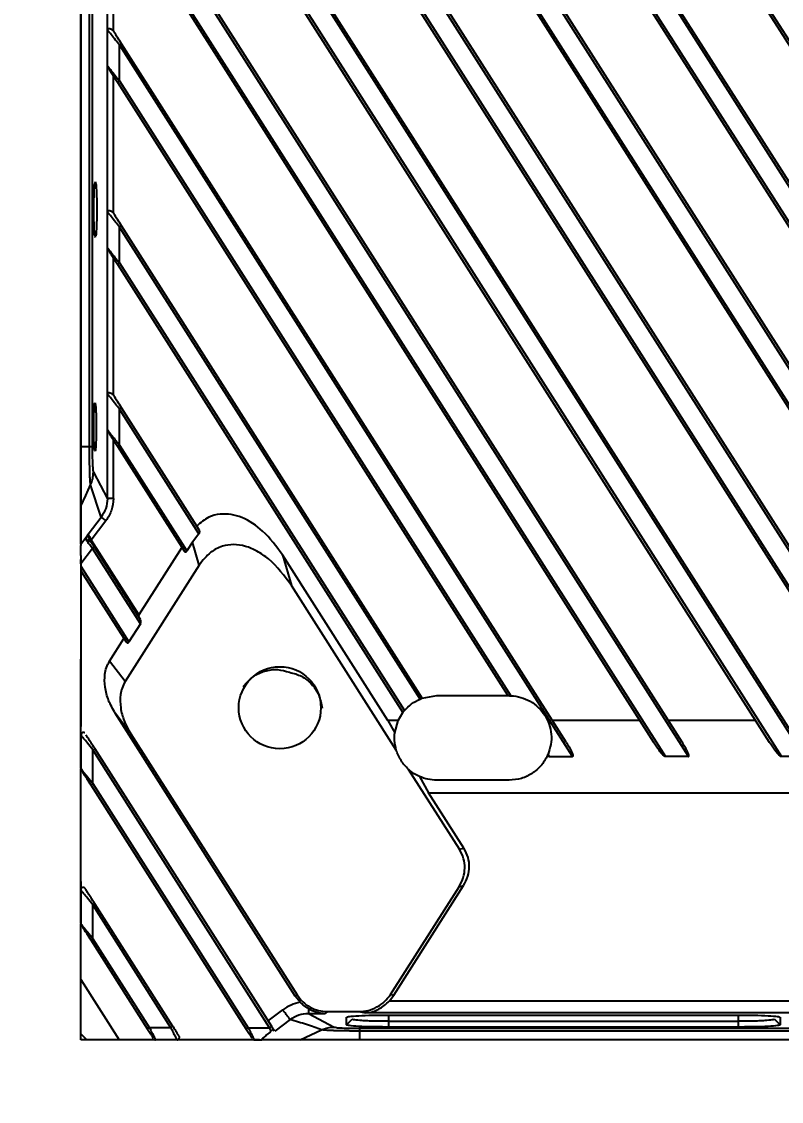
# Model space of a CAD drawing. Header units: millimetres. Extents: x 620 to 19791, y 2539 to 6969.
# Drawn here: x 8524.4 to 8587.4, y 3378.1 to 3467.5 of the extents above; entities that cross this region are included whole.
import ezdxf

# ---------------------------------------------------------------- set-up
doc = ezdxf.new("R2010")
doc.units = ezdxf.units.MM
doc.styles.get("Standard").update_dxf_attribs({"font": 'arial.ttf'})
doc.dimstyles.new('缩小5倍', dxfattribs={"dimtxt": 40, "dimasz": 20, "dimexe": 1, "dimexo": 0.2, "dimgap": 0, "dimtad": 1, "dimtoh": 1, "dimdec": 1, "dimzin": 9, "dimdsep": 46, "dimtxsty": 'Standard', "dimblk": '_FILLED', "dimcen": 0.2, "dimclrd": 256, "dimclre": 256, "dimclrt": 256, "dimadec": 1, "dimazin": 2, "dimtfac": 1, "dimtdec": 1, "dimtofl": 0, "dimtmove": 0, "dimatfit": 3, "dimldrblk": '_FILLED', "dimfxl": 1, "dimtolj": 1, "dimtzin": 0, "dimarcsym": 0})

# ---------------------------------------------------------------- blocks, each defined once
blk = doc.blocks.new('_FILLED')
at = {"color": 0, "linetype": 'ByBlock'}
blk.add_solid([(0, 0), (-1, 0.15), (-1, -0.15)], dxfattribs=at)
blk = doc.blocks.new('*D200')
at = {"lineweight": -2, "transparency": 16777216}
for p, q in [((8793.444, 3408.085), (8793.444, 3220.929)), ((8799.444, 3408.085), (8799.444, 3220.929)), ((8773.444, 3221.929), (8490.906, 3221.929)), ((8819.444, 3221.929), (8839.444, 3221.929))]:
    blk.add_line(p, q, dxfattribs=at)
at = {"layer": 'Defpoints', "color": 0, "transparency": 16777216}
for p in [(8793.444, 3408.285), (8799.444, 3408.285), (8799.444, 3221.929)]:
    blk.add_point(p, dxfattribs=at)
at = {"lineweight": -2, "transparency": 16777216, "xscale": 20, "yscale": 20, "zscale": 20}
blk.add_blockref('_FILLED', (8793.444, 3221.929), dxfattribs=at)
at = {"lineweight": -2, "transparency": 16777216, "xscale": 20, "yscale": 20, "zscale": 20, "rotation": 180}
blk.add_blockref('_FILLED', (8799.444, 3221.929), dxfattribs=at)
at = {"transparency": 16777216, "insert": (8622.175, 3247.822), "char_height": 40, "attachment_point": 5}
blk.add_mtext('\\A1;6mm [1/4"]', dxfattribs=at)
blk = doc.blocks.new('*D201')
at = {"lineweight": -2, "transparency": 16777216}
for p, q in [((8793.244, 3408.285), (8793.644, 3408.285)), ((8793.444, 3408.085), (8793.444, 3408.485)), ((8739.75, 3283.811), (8784.136, 3386.706)), ((8352.192, 3283.811), (8739.75, 3283.811))]:
    blk.add_line(p, q, dxfattribs=at)
at = {"layer": 'Defpoints', "color": 0, "transparency": 16777216}
for p in [(8793.444, 3408.285), (8792.057, 3405.071)]:
    blk.add_point(p, dxfattribs=at)
at = {"lineweight": -2, "transparency": 16777216, "xscale": 20, "yscale": 20, "zscale": 20, "rotation": 66.66636155327049}
blk.add_blockref('_FILLED', (8792.057, 3405.071), dxfattribs=at)
at = {"transparency": 16777216, "insert": (8545.971, 3309.705), "char_height": 40, "attachment_point": 5}
blk.add_mtext('\\A1;R3.5mm [R1/8"]', dxfattribs=at)
blk = doc.blocks.new('tgd')
at = {"color": 7, "linetype": 'Continuous', "lineweight": 25}
for p, q in [((18142.478, 4763.247), (18142.478, 5002.465)), ((18142.478, 5002.465), (18142.478, 4763.246)), ((18143.203, 4763.247), (18143.203, 5002.465)), ((18143.428, 5002.465), (18143.428, 4763.247)), ((18145.519, 4883.86), (18237.958, 4738.761)), ((18145.687, 4883.968), (18238.958, 4737.561)), ((18231.252, 4737.561), (18145.687, 4871.87)), ((18230.725, 4738.761), (18145.856, 4871.978)), ((18145.519, 4868.785), (18228.353, 4738.761)), ((18145.687, 4868.892), (18229.355, 4737.561)), ((18221.648, 4737.561), (18145.687, 4856.795)), ((18221.121, 4738.761), (18145.856, 4856.902)), ((18145.519, 4853.71), (18218.749, 4738.761)), ((18145.687, 4853.817), (18219.751, 4737.561)), ((18212.044, 4737.561), (18145.687, 4841.72)), ((18211.517, 4738.761), (18145.856, 4841.827)), ((18145.519, 4838.634), (18209.145, 4738.761)), ((18145.687, 4838.742), (18210.147, 4737.561)), ((18202.44, 4737.561), (18145.687, 4826.644)), ((18201.913, 4738.761), (18145.856, 4826.752)), ((18145.687, 4823.666), (18200.543, 4737.561)), ((18145.519, 4823.559), (18199.541, 4738.761)), ((18192.836, 4737.561), (18145.687, 4811.569)), ((18192.308, 4738.761), (18145.856, 4811.676)), ((18144.688, 4797.749), (18144.688, 4809.846)), ((18145.187, 4797.642), (18145.187, 4809.005)), ((18145.519, 4808.483), (18189.937, 4738.761)), ((18145.687, 4808.591), (18190.939, 4737.561)), ((18144.688, 4794.77), (18144.688, 4797.749)), ((18145.187, 4797.642), (18145.232, 4797.581)), ((18183.232, 4737.561), (18145.687, 4796.493)), ((18145.687, 4793.516), (18145.687, 4796.493)), ((18182.704, 4738.761), (18145.856, 4796.601)), ((18144.688, 4782.674), (18144.688, 4794.77)), ((18145.187, 4782.567), (18145.187, 4793.929)), ((18145.519, 4793.408), (18177.883, 4742.606)), ((18145.687, 4793.516), (18178.122, 4742.603)), ((18144.688, 4779.695), (18144.688, 4782.674)), ((18145.187, 4782.567), (18145.232, 4782.506)), ((18145.687, 4778.44), (18145.687, 4781.418)), ((18170.595, 4742.321), (18145.687, 4781.418)), ((18170.784, 4742.396), (18145.856, 4781.525)), ((18144.688, 4767.598), (18144.688, 4779.695)), ((18145.187, 4767.492), (18145.187, 4778.854)), ((18145.519, 4778.333), (18169.174, 4741.201)), ((18145.687, 4778.44), (18169.306, 4741.366)), ((18144.688, 4764.619), (18144.688, 4767.598)), ((18145.187, 4767.492), (18145.232, 4767.43)), ((18152.29, 4756.351), (18145.856, 4766.45)), ((18145.687, 4763.365), (18145.687, 4766.343)), ((18152.273, 4756.005), (18145.687, 4766.343)), ((18144.687, 4758.92), (18144.688, 4764.619)), ((18145.187, 4758.921), (18145.187, 4763.778)), ((18142.478, 4763.247), (18143.203, 4763.247)), ((18143.203, 4763.247), (18143.428, 4763.247)), ((18145.519, 4763.257), (18151.039, 4754.593)), ((18145.687, 4763.365), (18151.276, 4754.593)), ((18143.533, 4761.105), (18144.687, 4758.92)), ((18144.178, 4757.398), (18143.301, 4760.065)), ((18143.089, 4755.968), (18144.178, 4757.398)), ((18144.574, 4757.097), (18143.351, 4755.492)), ((18142.478, 4755.164), (18143.06, 4755.924)), ((18143.06, 4755.924), (18143.089, 4755.968)), ((18143.06, 4755.924), (18143.089, 4755.948)), ((18143.089, 4755.968), (18143.092, 4755.945)), ((18152.273, 4756.005), (18151.742, 4755.325)), ((18143.445, 4754.788), (18142.478, 4753.526)), ((18143.037, 4755.343), (18142.986, 4755.427)), ((18143.311, 4755.37), (18143.27, 4755.44)), ((18143.351, 4755.492), (18147.304, 4749.288)), ((18143.445, 4754.788), (18143.613, 4754.895)), ((18147.422, 4748.544), (18143.445, 4754.788)), ((18147.422, 4748.916), (18143.613, 4754.895)), ((18150.861, 4754.872), (18147.304, 4749.288)), ((18151.742, 4755.325), (18151.276, 4754.593)), ((18152.308, 4753.421), (18151.742, 4755.325)), ((18142.478, 4754.227), (18142.478, 4745.802)), ((18142.478, 4753.526), (18142.478, 4753.877)), ((18167.919, 4740.561), (18159.187, 4754.267)), ((18159.187, 4754.267), (18159.941, 4751.729)), ((18142.478, 4753.526), (18142.478, 4753.327)), ((18142.478, 4753.327), (18146.474, 4747.055)), ((18142.478, 4752.955), (18146.237, 4747.055)), ((18152.308, 4753.421), (18146.162, 4743.773)), ((18168.628, 4738.093), (18159.941, 4751.729)), ((18147.422, 4748.544), (18146.474, 4747.055)), ((18147.439, 4748.885), (18147.422, 4748.916)), ((18144.872, 4745.471), (18146.059, 4747.334)), ((18142.478, 4745.802), (18142.478, 4745.639)), ((18142.478, 4745.639), (18142.478, 4740.055)), ((18142.478, 4739.369), (18142.478, 4745.627)), ((18146.162, 4743.773), (18144.872, 4745.471)), ((18170.784, 4742.396), (18171.978, 4742.606)), ((18171.978, 4742.606), (18177.883, 4742.606)), ((18146.629, 4739.448), (18145.34, 4741.147)), ((18160.261, 4717.725), (18145.34, 4741.147)), ((18168.795, 4740.561), (18167.919, 4740.561)), ((18167.919, 4740.561), (18168.503, 4739.526)), ((18168.503, 4739.526), (18168.795, 4740.561)), ((18168.795, 4740.561), (18169.174, 4741.201)), ((18188.79, 4740.561), (18181.558, 4740.561)), ((18198.394, 4740.561), (18191.162, 4740.561)), ((18142.478, 4736.577), (18142.478, 4739.369)), ((18142.478, 4739.369), (18142.478, 4736.519)), ((18146.629, 4739.448), (18160.402, 4717.829)), ((18143.478, 4735.322), (18143.478, 4738.113)), ((18158.135, 4715.106), (18143.478, 4738.113)), ((18158.304, 4715.213), (18143.647, 4738.221)), ((18181.208, 4737.759), (18181.169, 4737.667)), ((18181.335, 4737.561), (18181.208, 4737.759)), ((18181.335, 4737.561), (18183.232, 4737.561)), ((18192.836, 4737.561), (18190.939, 4737.561)), ((18202.44, 4737.561), (18200.543, 4737.561)), ((18142.478, 4736.577), (18142.478, 4736.482)), ((18142.478, 4727.213), (18142.478, 4736.519)), ((18142.478, 4726.527), (18142.478, 4736.482)), ((18173.859, 4729.881), (18169.644, 4736.498)), ((18143.309, 4735.214), (18156.188, 4714.998)), ((18143.478, 4735.322), (18156.357, 4715.106)), ((18170.546, 4735.912), (18171.31, 4734.561)), ((18177.978, 4735.606), (18171.978, 4735.606)), ((18174.234, 4729.97), (18171.31, 4734.561)), ((18171.31, 4734.561), (18245.241, 4734.561)), ((18173.859, 4729.881), (18174.234, 4729.97)), ((18142.478, 4727.213), (18142.478, 4723.677)), ((18142.478, 4723.735), (18142.478, 4726.527)), ((18168.14, 4717.851), (18173.832, 4726.787)), ((18168.424, 4717.799), (18174.207, 4726.876)), ((18173.832, 4726.787), (18174.207, 4726.876)), ((18143.478, 4722.48), (18143.478, 4725.271)), ((18149.954, 4715.106), (18143.478, 4725.271)), ((18150.123, 4715.213), (18143.647, 4725.379)), ((18142.478, 4723.735), (18142.478, 4723.642)), ((18142.478, 4719.106), (18142.478, 4723.677)), ((18142.478, 4719.106), (18142.478, 4723.642)), ((18143.309, 4722.372), (18148.007, 4714.998)), ((18143.478, 4722.48), (18148.176, 4715.106)), ((18142.478, 4719.106), (18145.678, 4714.106)), ((18142.478, 4714.606), (18142.478, 4719.106)), ((18160.402, 4717.829), (18160.261, 4717.725)), ((18160.663, 4717.222), (18160.261, 4717.725)), ((18168.065, 4717.341), (18168.424, 4717.799)), ((18168.065, 4717.341), (18266.891, 4717.341)), ((18168.14, 4717.851), (18168.424, 4717.799)), ((18158.016, 4715.666), (18159.23, 4716.583)), ((18161.347, 4716.691), (18161.347, 4716.29)), ((18161.347, 4716.29), (18163.477, 4715.161)), ((18161.347, 4716.29), (18162.723, 4716.29)), ((18162.93, 4716.445), (18162.723, 4716.29)), ((18162.93, 4716.445), (18165.52, 4716.445)), ((18165.52, 4716.445), (18166.074, 4716.343)), ((18268.882, 4716.343), (18166.074, 4716.343)), ((18159.83, 4715.791), (18158.552, 4714.824)), ((18164.504, 4715.346), (18164.504, 4715.974)), ((18164.504, 4715.346), (18164.978, 4715.819)), ((18167.978, 4716.157), (18196.978, 4716.157)), ((18167.978, 4715.637), (18167.978, 4715.163)), ((18167.978, 4715.637), (18196.978, 4715.637)), ((18196.978, 4715.163), (18196.978, 4715.637)), ((18199.978, 4715.819), (18200.452, 4715.346)), ((18200.452, 4715.974), (18200.452, 4715.346)), ((18142.478, 4714.106), (18142.478, 4714.606)), ((18142.478, 4714.606), (18142.978, 4714.106)), ((18149.954, 4715.106), (18148.176, 4715.106)), ((18156.357, 4715.106), (18158.135, 4715.106)), ((18158.273, 4714.836), (18158.135, 4715.106)), ((18158.465, 4714.96), (18158.304, 4715.213)), ((18158.551, 4714.826), (18158.465, 4714.961)), ((18160.668, 4714.105), (18162.44, 4714.93)), ((18165.619, 4715.056), (18209.185, 4715.056)), ((18165.619, 4714.831), (18165.619, 4715.056)), ((18165.619, 4714.106), (18165.619, 4714.831)), ((18209.185, 4714.831), (18165.619, 4714.831)), ((18196.978, 4715.163), (18167.978, 4715.163)), ((18142.978, 4714.106), (18142.478, 4714.106)), ((18145.678, 4714.106), (18142.978, 4714.106)), ((18148.685, 4714.106), (18145.678, 4714.106)), ((18150.464, 4714.106), (18148.685, 4714.106)), ((18156.867, 4714.106), (18150.464, 4714.106)), ((18157.303, 4714.106), (18156.867, 4714.106)), ((18156.867, 4714.106), (18157.478, 4714.106)), ((18209.185, 4714.106), (18165.619, 4714.106))]:
    blk.add_line(p, q, dxfattribs=at)
at = {"color": 8, "linetype": 'Continuous', "lineweight": 25}
for p, q in [((18167.978, 4716.157), (18167.978, 4715.637)), ((18196.978, 4715.637), (18196.978, 4716.157))]:
    blk.add_line(p, q, dxfattribs=at)
at = {"color": 7, "linetype": 'Continuous', "lineweight": 25, "flags": 128}
for points in [[(18145.856, 4781.525), (18145.853, 4781.523), (18145.843, 4781.517), (18145.828, 4781.507), (18145.807, 4781.494), (18145.781, 4781.478), (18145.752, 4781.459), (18145.72, 4781.439), (18145.687, 4781.418)], [(18145.856, 4766.45), (18145.853, 4766.448), (18145.843, 4766.442), (18145.828, 4766.432), (18145.807, 4766.419), (18145.781, 4766.402), (18145.752, 4766.384), (18145.72, 4766.364), (18145.687, 4766.343)], [(18145.519, 4763.257), (18145.522, 4763.259), (18145.532, 4763.265), (18145.547, 4763.275), (18145.568, 4763.289), (18145.594, 4763.305), (18145.623, 4763.324), (18145.654, 4763.344), (18145.687, 4763.365)], [(18142.478, 4758.295), (18142.89, 4759.18), (18143.301, 4760.065)], [(18156.188, 4714.998), (18156.192, 4715), (18156.201, 4715.006), (18156.217, 4715.016), (18156.238, 4715.03), (18156.263, 4715.046), (18156.292, 4715.065), (18156.324, 4715.085), (18156.357, 4715.106)]]:
    blk.add_lwpolyline(points, dxfattribs=at)
at = {"color": 7, "linetype": 'Continuous', "lineweight": 25}
blk.add_circle((18158.978, 4741.606), 3.4, dxfattribs=at)
for points, knots in [([(18145.187, 4797.642), (18145.162, 4797.669), (18145.113, 4797.721), (18145.023, 4797.776), (18144.931, 4797.811), (18144.848, 4797.83), (18144.782, 4797.834), (18144.715, 4797.815), (18144.699, 4797.776), (18144.688, 4797.749)], [0, 0, 0, 0, 0.134133, 0.262204, 0.388534, 0.527306, 0.642566, 0.751832, 1, 1, 1, 1]), ([(18145.687, 4796.493), (18145.579, 4796.63), (18145.339, 4796.931), (18145.059, 4797.266), (18144.891, 4797.509), (18144.793, 4797.619), (18144.713, 4797.698), (18144.697, 4797.732), (18144.688, 4797.749)], [0, 0, 0, 0, 0.257383, 0.568189, 0.677429, 0.771192, 0.881044, 1, 1, 1, 1]), ([(18145.856, 4796.601), (18145.746, 4796.774), (18145.526, 4797.119), (18145.329, 4797.428), (18145.232, 4797.581)], [0, 0, 0, 0, 0.502857, 1, 1, 1, 1]), ([(18145.687, 4796.493), (18145.71, 4796.507), (18145.754, 4796.536), (18145.809, 4796.571), (18145.848, 4796.596), (18145.854, 4796.599), (18145.856, 4796.601)], [0, 0, 0, 0, 0.249966, 0.49999, 0.750001, 1, 1, 1, 1]), ([(18144.688, 4794.77), (18144.694, 4794.763), (18144.707, 4794.748), (18144.774, 4794.662), (18144.878, 4794.532), (18145.056, 4794.307), (18145.332, 4793.964), (18145.563, 4793.672), (18145.687, 4793.516)], [0, 0, 0, 0, 0.093369, 0.196879, 0.314763, 0.449932, 0.705777, 1, 1, 1, 1]), ([(18144.765, 4794.591), (18144.743, 4794.626), (18144.704, 4794.687), (18144.693, 4794.746), (18144.688, 4794.77)], [0, 0, 0, 0, 0.585177, 1, 1, 1, 1]), ([(18144.765, 4794.591), (18144.785, 4794.559), (18144.828, 4794.493), (18144.941, 4794.314), (18145.168, 4793.959), (18145.378, 4793.629), (18145.519, 4793.408)], [0, 0, 0, 0, 0.115366, 0.245983, 0.496103, 1, 1, 1, 1]), ([(18145.519, 4793.408), (18145.521, 4793.41), (18145.526, 4793.413), (18145.565, 4793.438), (18145.621, 4793.473), (18145.665, 4793.501), (18145.687, 4793.516)], [0, 0, 0, 0, 0.249988, 0.49998, 0.749994, 1, 1, 1, 1]), ([(18143.691, 4780.556), (18143.675, 4780.591), (18143.644, 4780.66), (18143.604, 4781.189), (18143.577, 4781.946), (18143.567, 4782.846), (18143.577, 4783.749), (18143.603, 4784.514), (18143.643, 4785.05), (18143.675, 4785.12), (18143.691, 4785.155)], [0, 0, 0, 0, 0.125437, 0.250107, 0.373815, 0.498729, 0.623565, 0.747927, 0.873908, 1, 1, 1, 1]), ([(18143.691, 4785.155), (18143.707, 4785.12), (18143.738, 4785.051), (18143.778, 4784.522), (18143.805, 4783.765), (18143.815, 4782.866), (18143.806, 4781.961), (18143.779, 4781.205), (18143.746, 4780.734), (18143.723, 4780.67), (18143.715, 4780.649)], [0, 0, 0, 0, 0.134323, 0.267823, 0.400296, 0.534057, 0.667736, 0.800908, 0.935813, 1, 1, 1, 1]), ([(18145.187, 4782.567), (18145.162, 4782.594), (18145.113, 4782.646), (18145.023, 4782.701), (18144.931, 4782.736), (18144.848, 4782.754), (18144.782, 4782.759), (18144.715, 4782.74), (18144.699, 4782.701), (18144.688, 4782.674)], [0, 0, 0, 0, 0.134133, 0.262204, 0.388534, 0.527306, 0.642566, 0.751832, 1, 1, 1, 1]), ([(18145.687, 4781.418), (18145.579, 4781.554), (18145.339, 4781.856), (18145.059, 4782.19), (18144.891, 4782.433), (18144.793, 4782.544), (18144.713, 4782.622), (18144.697, 4782.656), (18144.688, 4782.674)], [0, 0, 0, 0, 0.257385, 0.568191, 0.677431, 0.771192, 0.881045, 1, 1, 1, 1]), ([(18145.856, 4781.525), (18145.746, 4781.699), (18145.526, 4782.043), (18145.329, 4782.352), (18145.232, 4782.506)], [0, 0, 0, 0, 0.502859, 1, 1, 1, 1]), ([(18144.688, 4779.695), (18144.694, 4779.688), (18144.707, 4779.673), (18144.774, 4779.587), (18144.878, 4779.457), (18145.056, 4779.231), (18145.332, 4778.889), (18145.563, 4778.597), (18145.687, 4778.44)], [0, 0, 0, 0, 0.093369, 0.196879, 0.314765, 0.449931, 0.705776, 1, 1, 1, 1]), ([(18144.765, 4779.515), (18144.743, 4779.551), (18144.704, 4779.612), (18144.693, 4779.671), (18144.688, 4779.695)], [0, 0, 0, 0, 0.585177, 1, 1, 1, 1]), ([(18144.765, 4779.515), (18144.785, 4779.484), (18144.828, 4779.417), (18144.941, 4779.239), (18145.168, 4778.884), (18145.378, 4778.554), (18145.519, 4778.333)], [0, 0, 0, 0, 0.1153656, 0.2459866, 0.4961024, 1, 1, 1, 1]), ([(18145.519, 4778.333), (18145.521, 4778.334), (18145.526, 4778.338), (18145.565, 4778.362), (18145.621, 4778.398), (18145.665, 4778.426), (18145.687, 4778.44)], [0, 0, 0, 0, 0.249984, 0.499982, 0.749995, 1, 1, 1, 1]), ([(18145.187, 4767.492), (18145.162, 4767.518), (18145.113, 4767.57), (18145.023, 4767.625), (18144.931, 4767.66), (18144.848, 4767.679), (18144.782, 4767.683), (18144.715, 4767.664), (18144.699, 4767.625), (18144.688, 4767.598)], [0, 0, 0, 0, 0.134127, 0.262205, 0.388535, 0.527307, 0.642568, 0.751834, 1, 1, 1, 1]), ([(18145.687, 4766.343), (18145.579, 4766.479), (18145.339, 4766.78), (18145.059, 4767.115), (18144.891, 4767.358), (18144.793, 4767.469), (18144.713, 4767.547), (18144.697, 4767.581), (18144.688, 4767.598)], [0, 0, 0, 0, 0.257386, 0.568192, 0.67743, 0.771193, 0.881045, 1, 1, 1, 1]), ([(18145.856, 4766.45), (18145.746, 4766.623), (18145.526, 4766.968), (18145.329, 4767.277), (18145.232, 4767.43)], [0, 0, 0, 0, 0.502859, 1, 1, 1, 1]), ([(18143.664, 4762.856), (18143.65, 4762.886), (18143.623, 4762.946), (18143.588, 4763.407), (18143.565, 4764.064), (18143.557, 4764.848), (18143.565, 4765.632), (18143.588, 4766.301), (18143.617, 4766.672), (18143.643, 4766.834), (18143.657, 4766.848), (18143.664, 4766.856)], [0, 0, 0, 0, 0.125441, 0.24983, 0.373603, 0.498412, 0.623139, 0.74756, 0.873244, 0.936089, 1, 1, 1, 1]), ([(18143.664, 4766.856), (18143.678, 4766.825), (18143.705, 4766.766), (18143.74, 4766.304), (18143.763, 4765.647), (18143.772, 4764.864), (18143.764, 4764.08), (18143.741, 4763.41), (18143.711, 4763.039), (18143.685, 4762.877), (18143.671, 4762.863), (18143.664, 4762.856)], [0, 0, 0, 0, 0.125441, 0.24983, 0.373603, 0.498413, 0.623139, 0.747559, 0.873244, 0.936089, 1, 1, 1, 1]), ([(18144.688, 4764.619), (18144.695, 4764.612), (18144.71, 4764.595), (18144.812, 4764.462), (18145.016, 4764.206), (18145.332, 4763.813), (18145.563, 4763.521), (18145.687, 4763.365)], [0, 0, 0, 0, 0.101637, 0.214875, 0.449381, 0.705453, 1, 1, 1, 1]), ([(18144.765, 4764.44), (18144.744, 4764.473), (18144.704, 4764.533), (18144.693, 4764.593), (18144.688, 4764.619)], [0, 0, 0, 0, 0.551205, 1, 1, 1, 1]), ([(18144.765, 4764.44), (18144.785, 4764.409), (18144.828, 4764.342), (18144.941, 4764.164), (18145.168, 4763.809), (18145.378, 4763.478), (18145.519, 4763.257)], [0, 0, 0, 0, 0.115365, 0.245986, 0.496104, 1, 1, 1, 1]), ([(18142.478, 4758.295), (18142.478, 4758.433), (18142.478, 4758.718), (18142.478, 4759.898), (18142.478, 4761.476), (18142.478, 4762.67), (18142.478, 4763.247)], [0, 0, 0, 0, 0.241823, 0.5, 0.758177, 1, 1, 1, 1]), ([(18142.478, 4763.246), (18142.478, 4762.669), (18142.478, 4761.476), (18142.478, 4759.898), (18142.478, 4758.719), (18142.478, 4758.433), (18142.478, 4758.295)], [0, 0, 0, 0, 0.2418251, 0.5000001, 0.7581754, 1, 1, 1, 1]), ([(18143.301, 4760.065), (18143.295, 4760.098), (18143.286, 4760.142), (18143.273, 4760.271), (18143.26, 4760.424), (18143.247, 4760.672), (18143.239, 4760.922), (18143.234, 4761.064), (18143.234, 4761.101), (18143.233, 4761.11), (18143.233, 4761.113), (18143.233, 4761.114), (18143.235, 4761.39), (18143.2, 4762.06), (18143.202, 4762.841), (18143.203, 4763.247)], [0, 0, 0, 0, 0.127925, 0.172745, 0.252082, 0.373981, 0.468633, 0.492649, 0.498849, 0.500499, 0.50096, 0.501101, 0.501181, 0.740676, 1, 1, 1, 1]), ([(18143.428, 4763.247), (18143.429, 4762.976), (18143.433, 4762.434), (18143.457, 4761.745), (18143.491, 4761.247), (18143.519, 4761.152), (18143.533, 4761.105)], [0, 0, 0, 0, 0.251351, 0.502158, 0.751874, 1, 1, 1, 1]), ([(18143.301, 4760.065), (18143.368, 4760.232), (18143.501, 4760.567), (18143.522, 4760.925), (18143.533, 4761.105)], [0, 0, 0, 0, 0.500005, 1, 1, 1, 1]), ([(18144.687, 4758.92), (18144.665, 4758.646), (18144.62, 4758.096), (18144.326, 4757.631), (18144.178, 4757.398)], [0, 0, 0, 0, 0.500224, 1, 1, 1, 1]), ([(18145.187, 4758.921), (18145.159, 4758.592), (18145.104, 4757.934), (18144.751, 4757.376), (18144.574, 4757.097)], [0, 0, 0, 0, 0.49999, 1, 1, 1, 1]), ([(18145.187, 4758.921), (18145.126, 4758.921), (18144.999, 4758.921), (18144.835, 4758.921), (18144.718, 4758.921), (18144.697, 4758.92), (18144.687, 4758.92)], [0, 0, 0, 0, 0.240726, 0.4998985, 0.759122, 1, 1, 1, 1]), ([(18142.478, 4755.164), (18142.478, 4755.422), (18142.478, 4755.941), (18142.478, 4756.795), (18142.478, 4757.582), (18142.478, 4758.105), (18142.478, 4758.295)], [0, 0, 0, 0, 0.247913, 0.497848, 0.818192, 1, 1, 1, 1]), ([(18142.478, 4758.295), (18142.478, 4757.748), (18142.478, 4757.108), (18142.478, 4756.289), (18142.478, 4755.746), (18142.478, 4755.299), (18142.478, 4755.029)], [0, 0, 0, 0, 0.5035524, 0.5890868, 0.752664, 1, 1, 1, 1]), ([(18159.187, 4754.267), (18158.683, 4754.96), (18157.777, 4756.207), (18156.209, 4757.269), (18154.956, 4757.641), (18154.01, 4757.674), (18152.972, 4757.418), (18152.411, 4756.927), (18152.098, 4756.652)], [0, 0, 0, 0, 0.295327, 0.532327, 0.639409, 0.745125, 0.857665, 1, 1, 1, 1]), ([(18144.178, 4757.398), (18144.188, 4757.39), (18144.209, 4757.375), (18144.302, 4757.304), (18144.429, 4757.207), (18144.527, 4757.133), (18144.574, 4757.097)], [0, 0, 0, 0, 0.2394158, 0.497149, 0.7564539, 1, 1, 1, 1]), ([(18142.986, 4755.427), (18142.972, 4755.473), (18142.943, 4755.562), (18142.965, 4755.736), (18143.023, 4755.85), (18143.06, 4755.924)], [0, 0, 0, 0, 0.272839, 0.528768, 1, 1, 1, 1]), ([(18143.27, 4755.44), (18143.224, 4755.541), (18143.149, 4755.703), (18143.097, 4755.872), (18143.091, 4755.925), (18143.089, 4755.948)], [0, 0, 0, 0, 0.481491, 0.776946, 1, 1, 1, 1]), ([(18143.092, 4755.945), (18143.105, 4755.929), (18143.133, 4755.895), (18143.192, 4755.793), (18143.26, 4755.658), (18143.317, 4755.556), (18143.351, 4755.492)], [0, 0, 0, 0, 0.234071, 0.48577, 0.682693, 1, 1, 1, 1]), ([(18152.273, 4756.005), (18152.282, 4756.015), (18152.301, 4756.037), (18152.329, 4756.094), (18152.343, 4756.174), (18152.332, 4756.269), (18152.304, 4756.323), (18152.29, 4756.351)], [0, 0, 0, 0, 0.094335, 0.200566, 0.456667, 0.716863, 1, 1, 1, 1]), ([(18142.478, 4754.227), (18142.478, 4754.322), (18142.478, 4754.504), (18142.478, 4754.751), (18142.478, 4754.917), (18142.478, 4755.005), (18142.478, 4755.021), (18142.478, 4755.029)], [0, 0, 0, 0, 0.286045, 0.548341, 0.786212, 0.89682, 1, 1, 1, 1]), ([(18143.27, 4755.44), (18143.254, 4755.452), (18143.229, 4755.47), (18143.182, 4755.48), (18143.141, 4755.482), (18143.099, 4755.477), (18143.057, 4755.466), (18143.019, 4755.449), (18142.997, 4755.435), (18142.986, 4755.427)], [0, 0, 0, 0, 0.232207, 0.359682, 0.491327, 0.624193, 0.75513, 0.881149, 1, 1, 1, 1]), ([(18143.445, 4754.788), (18143.371, 4754.889), (18143.222, 4755.093), (18143.099, 4755.26), (18143.037, 4755.343)], [0, 0, 0, 0, 0.4993639, 1, 1, 1, 1]), ([(18143.267, 4755.405), (18143.267, 4755.405), (18143.278, 4755.402), (18143.292, 4755.392), (18143.303, 4755.38), (18143.307, 4755.374)], [0, 0, 0, 0, 0.006181, 0.580629, 1, 1, 1, 1]), ([(18143.27, 4755.44), (18143.273, 4755.442), (18143.279, 4755.446), (18143.299, 4755.459), (18143.323, 4755.474), (18143.342, 4755.486), (18143.351, 4755.492)], [0, 0, 0, 0, 0.249998, 0.49997, 0.749987, 1, 1, 1, 1]), ([(18143.613, 4754.895), (18143.558, 4754.982), (18143.448, 4755.155), (18143.356, 4755.298), (18143.311, 4755.37)], [0, 0, 0, 0, 0.5005791, 1, 1, 1, 1]), ([(18159.941, 4751.729), (18159.359, 4752.52), (18158.55, 4753.623), (18157.132, 4754.587), (18156.153, 4755.007), (18155.162, 4755.167), (18154.158, 4755.012), (18153.109, 4754.475), (18152.599, 4753.803), (18152.308, 4753.421)], [0, 0, 0, 0, 0.30586, 0.426069, 0.535169, 0.639122, 0.737723, 0.850589, 1, 1, 1, 1]), ([(18151.039, 4754.593), (18151.055, 4754.572), (18151.084, 4754.535), (18151.138, 4754.514), (18151.181, 4754.515), (18151.214, 4754.525), (18151.247, 4754.551), (18151.266, 4754.578), (18151.276, 4754.593)], [0, 0, 0, 0, 0.29193, 0.52812, 0.642592, 0.735997, 0.854869, 1, 1, 1, 1]), ([(18142.478, 4753.327), (18142.477, 4753.272), (18142.477, 4753.181), (18142.478, 4753.076), (18142.478, 4753.016), (18142.478, 4752.982), (18142.478, 4752.959), (18142.478, 4752.956), (18142.478, 4752.955)], [0, 0, 0, 0, 0.359744, 0.595573, 0.719557, 0.825747, 0.917505, 1, 1, 1, 1]), ([(18147.304, 4749.288), (18147.297, 4749.275), (18147.283, 4749.246), (18147.278, 4749.197), (18147.282, 4749.145), (18147.296, 4749.117), (18147.304, 4749.102)], [0, 0, 0, 0, 0.199526, 0.431619, 0.714502, 1, 1, 1, 1]), ([(18147.422, 4748.544), (18147.434, 4748.566), (18147.46, 4748.617), (18147.474, 4748.704), (18147.471, 4748.799), (18147.45, 4748.855), (18147.439, 4748.885)], [0, 0, 0, 0, 0.188718, 0.428997, 0.693892, 1, 1, 1, 1]), ([(18146.237, 4747.055), (18146.253, 4747.034), (18146.282, 4746.997), (18146.336, 4746.977), (18146.379, 4746.977), (18146.412, 4746.987), (18146.445, 4747.014), (18146.464, 4747.04), (18146.474, 4747.055)], [0, 0, 0, 0, 0.291929, 0.528145, 0.642585, 0.736023, 0.854895, 1, 1, 1, 1]), ([(18145.34, 4741.147), (18145.141, 4741.497), (18144.755, 4742.175), (18144.464, 4743.288), (18144.442, 4744.217), (18144.592, 4744.955), (18144.776, 4745.295), (18144.872, 4745.471)], [0, 0, 0, 0, 0.263801, 0.51058, 0.747382, 0.86875, 1, 1, 1, 1]), ([(18155.952, 4743.364), (18156.209, 4743.657), (18156.702, 4744.219), (18157.719, 4744.685), (18158.784, 4744.836), (18159.458, 4744.64), (18159.788, 4744.543)], [0, 0, 0, 0, 0.26863, 0.515708, 0.762431, 1, 1, 1, 1]), ([(18159.788, 4744.543), (18160.127, 4744.454), (18160.809, 4744.275), (18161.651, 4743.59), (18162.277, 4742.67), (18162.41, 4741.937), (18162.478, 4741.564)], [0, 0, 0, 0, 0.241488, 0.486469, 0.738116, 1, 1, 1, 1]), ([(18146.162, 4743.773), (18146.066, 4743.597), (18145.881, 4743.257), (18145.731, 4742.519), (18145.754, 4741.59), (18146.044, 4740.476), (18146.43, 4739.799), (18146.629, 4739.448)], [0, 0, 0, 0, 0.13125, 0.252618, 0.489415, 0.736138, 1, 1, 1, 1]), ([(18169.306, 4741.366), (18169.493, 4741.563), (18169.867, 4741.956), (18170.352, 4742.199), (18170.595, 4742.321)], [0, 0, 0, 0, 0.5, 1, 1, 1, 1]), ([(18170.595, 4742.321), (18170.619, 4742.331), (18170.668, 4742.352), (18170.731, 4742.376), (18170.767, 4742.389), (18170.782, 4742.395), (18170.784, 4742.396), (18170.784, 4742.396)], [0, 0, 0, 0, 0.251175, 0.502441, 0.74511, 0.871065, 1, 1, 1, 1]), ([(18177.883, 4742.606), (18177.885, 4742.606), (18177.887, 4742.606), (18177.907, 4742.607), (18177.937, 4742.606), (18177.964, 4742.606), (18177.978, 4742.606)], [0, 0, 0, 0, 0.251239, 0.496643, 0.727462, 1, 1, 1, 1]), ([(18177.978, 4742.606), (18177.998, 4742.606), (18178.043, 4742.605), (18178.094, 4742.604), (18178.122, 4742.603)], [0, 0, 0, 0, 0.441336, 1, 1, 1, 1]), ([(18178.122, 4742.603), (18178.402, 4742.572), (18178.961, 4742.509), (18179.741, 4742.166), (18180.42, 4741.661), (18180.958, 4741.004), (18181.326, 4740.239), (18181.497, 4739.411), (18181.478, 4738.558), (18181.298, 4738.025), (18181.208, 4737.759)], [0, 0, 0, 0, 0.125, 0.25, 0.374999, 0.5, 0.625, 0.75, 0.874999, 1, 1, 1, 1]), ([(18169.174, 4741.201), (18169.176, 4741.203), (18169.179, 4741.207), (18169.194, 4741.228), (18169.213, 4741.251), (18169.237, 4741.283), (18169.269, 4741.323), (18169.293, 4741.351), (18169.306, 4741.366)], [0, 0, 0, 0, 0.23099, 0.355984, 0.487538, 0.659928, 0.809086, 1, 1, 1, 1]), ([(18142.815, 4739.515), (18142.801, 4739.526), (18142.771, 4739.55), (18142.715, 4739.567), (18142.654, 4739.563), (18142.595, 4739.536), (18142.549, 4739.489), (18142.52, 4739.431), (18142.508, 4739.371), (18142.511, 4739.332), (18142.512, 4739.313)], [0, 0, 0, 0, 0.113508, 0.239842, 0.375597, 0.515066, 0.651647, 0.77972, 0.896108, 1, 1, 1, 1]), ([(18168.628, 4738.093), (18168.563, 4738.373), (18168.434, 4738.939), (18168.48, 4739.329), (18168.503, 4739.526)], [0, 0, 0, 0, 0.49641, 1, 1, 1, 1]), ([(18142.514, 4739.323), (18142.506, 4739.334), (18142.483, 4739.363), (18142.48, 4739.367), (18142.478, 4739.369)], [0, 0, 0, 0, 0.360414, 1, 1, 1, 1]), ([(18143.647, 4738.221), (18143.543, 4738.384), (18143.356, 4738.677), (18143.099, 4739.08), (18142.978, 4739.27), (18142.921, 4739.36)], [0, 0, 0, 0, 0.397391, 0.713936, 1, 1, 1, 1]), ([(18182.704, 4738.761), (18182.869, 4738.494), (18183.069, 4738.17), (18183.23, 4737.784), (18183.263, 4737.672), (18183.269, 4737.616), (18183.268, 4737.597), (18183.262, 4737.584), (18183.251, 4737.571), (18183.24, 4737.565), (18183.232, 4737.561)], [0, 0, 0, 0, 0.691337, 0.840356, 0.929337, 0.948687, 0.963678, 0.971851, 0.980374, 1, 1, 1, 1]), ([(18190.939, 4737.561), (18190.923, 4737.562), (18190.892, 4737.565), (18190.671, 4737.707), (18190.373, 4738.135), (18190.091, 4738.54), (18189.937, 4738.761)], [0, 0, 0, 0, 0.028461, 0.058998, 0.486065, 1, 1, 1, 1]), ([(18192.836, 4737.561), (18192.844, 4737.565), (18192.855, 4737.571), (18192.866, 4737.584), (18192.872, 4737.597), (18192.875, 4737.657), (18192.836, 4737.776), (18192.676, 4738.171), (18192.474, 4738.494), (18192.308, 4738.761)], [0, 0, 0, 0, 0.019687, 0.028147, 0.036202, 0.051516, 0.160476, 0.30857, 1, 1, 1, 1]), ([(18200.543, 4737.561), (18200.528, 4737.562), (18200.496, 4737.565), (18200.275, 4737.707), (18199.977, 4738.135), (18199.695, 4738.54), (18199.541, 4738.761)], [0, 0, 0, 0, 0.028461, 0.058998, 0.486065, 1, 1, 1, 1]), ([(18143.478, 4738.113), (18143.49, 4738.121), (18143.515, 4738.137), (18143.551, 4738.16), (18143.582, 4738.18), (18143.615, 4738.201), (18143.641, 4738.218), (18143.645, 4738.22), (18143.647, 4738.221)], [0, 0, 0, 0, 0.14109, 0.283178, 0.422777, 0.556753, 0.798171, 1, 1, 1, 1]), ([(18169.644, 4736.498), (18169.42, 4736.728), (18168.971, 4737.19), (18168.742, 4737.792), (18168.628, 4738.093)], [0, 0, 0, 0, 0.500002, 1, 1, 1, 1]), ([(18181.169, 4737.667), (18181.001, 4737.361), (18180.678, 4736.773), (18179.902, 4736.14), (18179.004, 4735.687), (18178.33, 4735.634), (18177.978, 4735.606)], [0, 0, 0, 0, 0.261058, 0.500388, 0.739402, 1, 1, 1, 1]), ([(18181.169, 4737.667), (18181.17, 4737.666), (18181.195, 4737.642), (18181.231, 4737.605), (18181.287, 4737.567), (18181.319, 4737.563), (18181.335, 4737.561)], [0, 0, 0, 0, 0.028275, 0.51536, 0.776459, 1, 1, 1, 1]), ([(18142.478, 4736.577), (18142.481, 4736.574), (18142.487, 4736.566), (18142.534, 4736.507), (18142.611, 4736.41), (18142.77, 4736.211), (18143.062, 4735.845), (18143.328, 4735.51), (18143.478, 4735.322)], [0, 0, 0, 0, 0.082047, 0.16846, 0.268063, 0.381089, 0.652304, 1, 1, 1, 1]), ([(18142.499, 4736.486), (18142.507, 4736.473), (18142.523, 4736.449), (18142.598, 4736.331), (18142.754, 4736.086), (18143.004, 4735.693), (18143.2, 4735.386), (18143.309, 4735.214)], [0, 0, 0, 0, 0.10123, 0.199446, 0.408296, 0.668733, 1, 1, 1, 1]), ([(18170.546, 4735.912), (18170.406, 4735.977), (18170.126, 4736.107), (18169.804, 4736.368), (18169.644, 4736.498)], [0, 0, 0, 0, 0.501924, 1, 1, 1, 1]), ([(18143.309, 4735.214), (18143.312, 4735.216), (18143.317, 4735.219), (18143.356, 4735.244), (18143.412, 4735.279), (18143.456, 4735.308), (18143.478, 4735.322)], [0, 0, 0, 0, 0.2499998, 0.500013, 0.7500489, 1, 1, 1, 1]), ([(18171.978, 4735.606), (18171.731, 4735.619), (18171.237, 4735.644), (18170.776, 4735.823), (18170.546, 4735.912)], [0, 0, 0, 0, 0.499697, 1, 1, 1, 1]), ([(18173.832, 4726.787), (18173.963, 4727.03), (18174.224, 4727.512), (18174.332, 4728.322), (18174.25, 4729.145), (18173.993, 4729.629), (18173.859, 4729.881)], [0, 0, 0, 0, 0.252231, 0.50089, 0.739978, 1, 1, 1, 1]), ([(18174.207, 4726.876), (18174.341, 4727.128), (18174.599, 4727.612), (18174.707, 4728.422), (18174.62, 4729.234), (18174.366, 4729.718), (18174.234, 4729.97)], [0, 0, 0, 0, 0.261102, 0.500951, 0.740297, 1, 1, 1, 1]), ([(18142.845, 4726.638), (18142.833, 4726.653), (18142.809, 4726.684), (18142.755, 4726.715), (18142.69, 4726.73), (18142.618, 4726.723), (18142.554, 4726.689), (18142.509, 4726.64), (18142.482, 4726.584), (18142.479, 4726.546), (18142.478, 4726.527)], [0, 0, 0, 0, 0.114046, 0.223572, 0.359579, 0.501814, 0.640729, 0.779259, 0.888914, 1, 1, 1, 1]), ([(18143.478, 4725.271), (18143.327, 4725.461), (18143.059, 4725.797), (18142.767, 4726.164), (18142.609, 4726.362), (18142.533, 4726.458), (18142.486, 4726.516), (18142.481, 4726.524), (18142.478, 4726.527)], [0, 0, 0, 0, 0.350158, 0.621945, 0.734204, 0.833252, 0.918727, 1, 1, 1, 1]), ([(18143.647, 4725.379), (18143.542, 4725.543), (18143.355, 4725.837), (18143.103, 4726.233), (18142.943, 4726.484), (18142.859, 4726.615), (18142.849, 4726.631), (18142.845, 4726.638)], [0, 0, 0, 0, 0.317514, 0.57014, 0.798351, 0.902862, 1, 1, 1, 1]), ([(18143.478, 4725.271), (18143.5, 4725.285), (18143.544, 4725.314), (18143.6, 4725.349), (18143.639, 4725.374), (18143.644, 4725.377), (18143.647, 4725.379)], [0, 0, 0, 0, 0.250001, 0.500002, 0.750015, 1, 1, 1, 1]), ([(18142.478, 4723.735), (18142.481, 4723.732), (18142.487, 4723.724), (18142.534, 4723.665), (18142.611, 4723.568), (18142.77, 4723.369), (18143.062, 4723.003), (18143.328, 4722.668), (18143.478, 4722.48)], [0, 0, 0, 0, 0.082047, 0.1684607, 0.2680637, 0.3810939, 0.6523095, 1, 1, 1, 1]), ([(18142.498, 4723.646), (18142.506, 4723.633), (18142.523, 4723.607), (18142.597, 4723.49), (18142.753, 4723.246), (18143.003, 4722.852), (18143.199, 4722.545), (18143.309, 4722.372)], [0, 0, 0, 0, 0.100996, 0.198758, 0.407212, 0.667727, 1, 1, 1, 1]), ([(18143.309, 4722.372), (18143.312, 4722.374), (18143.317, 4722.377), (18143.356, 4722.402), (18143.412, 4722.437), (18143.456, 4722.466), (18143.478, 4722.48)], [0, 0, 0, 0, 0.249993, 0.5, 0.75003, 1, 1, 1, 1]), ([(18160.663, 4717.222), (18160.406, 4717.156), (18159.892, 4717.024), (18159.451, 4716.73), (18159.23, 4716.583)], [0, 0, 0, 0, 0.500625, 1, 1, 1, 1]), ([(18160.402, 4717.829), (18160.551, 4717.628), (18160.85, 4717.224), (18161.475, 4716.792), (18162.177, 4716.497), (18162.679, 4716.462), (18162.93, 4716.445)], [0, 0, 0, 0, 0.2492715, 0.4994874, 0.7499595, 1, 1, 1, 1]), ([(18161.347, 4716.691), (18161.222, 4716.769), (18160.984, 4716.919), (18160.767, 4717.125), (18160.663, 4717.222)], [0, 0, 0, 0, 0.5245867, 1, 1, 1, 1]), ([(18165.52, 4716.445), (18165.783, 4716.463), (18166.308, 4716.498), (18167.038, 4716.799), (18167.683, 4717.237), (18167.988, 4717.648), (18168.14, 4717.851)], [0, 0, 0, 0, 0.254153, 0.507467, 0.755407, 1, 1, 1, 1]), ([(18166.074, 4716.343), (18166.279, 4716.365), (18166.653, 4716.406), (18167.169, 4716.631), (18167.64, 4716.93), (18167.919, 4717.201), (18168.065, 4717.341)], [0, 0, 0, 0, 0.294062, 0.534801, 0.758078, 1, 1, 1, 1]), ([(18159.83, 4715.791), (18159.817, 4715.808), (18159.782, 4715.85), (18159.65, 4716.027), (18159.489, 4716.238), (18159.363, 4716.409), (18159.281, 4716.513), (18159.246, 4716.564), (18159.234, 4716.578), (18159.231, 4716.581), (18159.23, 4716.583)], [0, 0, 0, 0, 0.200286, 0.497415, 0.711717, 0.866585, 0.962796, 0.990362, 0.996646, 1, 1, 1, 1]), ([(18159.831, 4715.79), (18160.063, 4715.935), (18160.528, 4716.225), (18161.074, 4716.269), (18161.347, 4716.29)], [0, 0, 0, 0, 0.499529, 1, 1, 1, 1]), ([(18161.347, 4716.691), (18161.557, 4716.585), (18162.006, 4716.36), (18162.474, 4716.314), (18162.723, 4716.29)], [0, 0, 0, 0, 0.468197, 1, 1, 1, 1]), ([(18162.44, 4714.93), (18162.037, 4715.076), (18161.23, 4715.367), (18160.297, 4715.649), (18159.831, 4715.79)], [0, 0, 0, 0, 0.499932, 1, 1, 1, 1]), ([(18164.504, 4715.974), (18164.556, 4715.998), (18164.662, 4716.045), (18165.459, 4716.106), (18166.62, 4716.148), (18167.53, 4716.154), (18167.978, 4716.157)], [0, 0, 0, 0, 0.246568, 0.499975, 0.753377, 1, 1, 1, 1]), ([(18167.978, 4715.637), (18167.771, 4715.637), (18167.372, 4715.638), (18166.794, 4715.649), (18166.251, 4715.668), (18165.658, 4715.7), (18165.315, 4715.73), (18165.143, 4715.758), (18165.023, 4715.782), (18164.997, 4715.803), (18164.978, 4715.819)], [0, 0, 0, 0, 0.131318, 0.254607, 0.383504, 0.523416, 0.751503, 0.778439, 0.828909, 1, 1, 1, 1]), ([(18196.978, 4716.157), (18197.426, 4716.154), (18198.336, 4716.148), (18199.496, 4716.106), (18200.294, 4716.045), (18200.4, 4715.998), (18200.452, 4715.974)], [0, 0, 0, 0, 0.24659, 0.499964, 0.753375, 1, 1, 1, 1]), ([(18199.978, 4715.819), (18199.958, 4715.803), (18199.933, 4715.781), (18199.809, 4715.757), (18199.635, 4715.729), (18199.291, 4715.699), (18198.699, 4715.668), (18198.159, 4715.649), (18197.583, 4715.638), (18197.184, 4715.637), (18196.978, 4715.637)], [0, 0, 0, 0, 0.172541, 0.223766, 0.251469, 0.478772, 0.617804, 0.74588, 0.869031, 1, 1, 1, 1]), ([(18148.176, 4715.106), (18148.154, 4715.092), (18148.109, 4715.063), (18148.054, 4715.028), (18148.015, 4715.003), (18148.01, 4715), (18148.007, 4714.998)], [0, 0, 0, 0, 0.250003, 0.500004, 0.750018, 1, 1, 1, 1]), ([(18148.007, 4714.998), (18148.081, 4714.882), (18148.22, 4714.665), (18148.394, 4714.391), (18148.457, 4714.293), (18148.486, 4714.247)], [0, 0, 0, 0, 0.379464, 0.710228, 1, 1, 1, 1]), ([(18150.123, 4715.213), (18150.12, 4715.212), (18150.115, 4715.208), (18150.076, 4715.183), (18150.021, 4715.148), (18149.976, 4715.12), (18149.954, 4715.106)], [0, 0, 0, 0, 0.25, 0.500019, 0.749992, 1, 1, 1, 1]), ([(18150.464, 4714.106), (18150.462, 4714.11), (18150.458, 4714.117), (18150.428, 4714.177), (18150.38, 4714.27), (18150.294, 4714.438), (18150.151, 4714.719), (18150.021, 4714.975), (18149.954, 4715.106)], [0, 0, 0, 0, 0.1188053, 0.2395913, 0.3569782, 0.4832558, 0.7367121, 1, 1, 1, 1]), ([(18150.633, 4714.413), (18150.63, 4714.417), (18150.626, 4714.423), (18150.591, 4714.478), (18150.539, 4714.559), (18150.45, 4714.7), (18150.309, 4714.921), (18150.185, 4715.116), (18150.123, 4715.213)], [0, 0, 0, 0, 0.1225739, 0.2474579, 0.3699118, 0.4970227, 0.7478023, 1, 1, 1, 1]), ([(18156.188, 4714.998), (18156.262, 4714.882), (18156.401, 4714.665), (18156.575, 4714.391), (18156.638, 4714.293), (18156.667, 4714.247)], [0, 0, 0, 0, 0.379469, 0.710243, 1, 1, 1, 1]), ([(18158.273, 4714.836), (18158.137, 4714.724), (18157.899, 4714.527), (18157.657, 4714.315), (18157.54, 4714.202), (18157.488, 4714.146), (18157.465, 4714.112), (18157.473, 4714.108), (18157.478, 4714.106)], [0, 0, 0, 0, 0.340406, 0.601656, 0.712891, 0.815363, 0.907205, 1, 1, 1, 1]), ([(18158.304, 4715.213), (18158.302, 4715.211), (18158.297, 4715.208), (18158.258, 4715.183), (18158.202, 4715.148), (18158.158, 4715.12), (18158.135, 4715.106)], [0, 0, 0, 0, 0.2500084, 0.5000101, 0.750024, 1, 1, 1, 1]), ([(18158.416, 4714.94), (18158.407, 4714.934), (18158.389, 4714.923), (18158.355, 4714.899), (18158.315, 4714.87), (18158.288, 4714.848), (18158.273, 4714.836)], [0, 0, 0, 0, 0.232343, 0.467833, 0.707832, 1, 1, 1, 1]), ([(18158.465, 4714.96), (18158.462, 4714.961), (18158.455, 4714.963), (18158.429, 4714.948), (18158.416, 4714.94)], [0, 0, 0, 0, 0.509337, 1, 1, 1, 1]), ([(18162.44, 4714.93), (18162.606, 4714.996), (18162.939, 4715.129), (18163.297, 4715.15), (18163.477, 4715.161)], [0, 0, 0, 0, 0.497133, 1, 1, 1, 1]), ([(18165.619, 4714.831), (18165.405, 4714.831), (18165.122, 4714.832), (18164.725, 4714.835), (18164.184, 4714.838), (18163.756, 4714.857), (18163.475, 4714.861), (18163.465, 4714.862), (18163.427, 4714.863), (18163.15, 4714.871), (18162.674, 4714.891), (18162.522, 4714.916), (18162.44, 4714.93)], [0, 0, 0, 0, 0.137487, 0.181925, 0.262329, 0.502752, 0.503001, 0.505192, 0.511482, 0.535628, 0.750999, 1, 1, 1, 1]), ([(18163.477, 4715.161), (18163.524, 4715.147), (18163.62, 4715.119), (18164.117, 4715.084), (18164.807, 4715.06), (18165.348, 4715.057), (18165.619, 4715.056)], [0, 0, 0, 0, 0.248129, 0.497844, 0.748654, 1, 1, 1, 1]), ([(18167.978, 4715.163), (18167.529, 4715.166), (18166.62, 4715.172), (18165.46, 4715.214), (18164.662, 4715.275), (18164.556, 4715.322), (18164.504, 4715.346)], [0, 0, 0, 0, 0.2466, 0.499961, 0.753329, 1, 1, 1, 1]), ([(18200.452, 4715.346), (18200.4, 4715.322), (18200.294, 4715.275), (18199.496, 4715.214), (18198.336, 4715.172), (18197.426, 4715.166), (18196.978, 4715.163)], [0, 0, 0, 0, 0.246591, 0.499971, 0.753351, 1, 1, 1, 1]), ([(18148.515, 4714.201), (18148.524, 4714.188), (18148.544, 4714.162), (18148.586, 4714.132), (18148.633, 4714.11), (18148.668, 4714.107), (18148.685, 4714.106)], [0, 0, 0, 0, 0.2347157, 0.4838855, 0.7495332, 1, 1, 1, 1]), ([(18148.522, 4714.427), (18148.525, 4714.419), (18148.559, 4714.354), (18148.601, 4714.269), (18148.651, 4714.174), (18148.68, 4714.117), (18148.684, 4714.109), (18148.685, 4714.106)], [0, 0, 0, 0, 0.036035, 0.300917, 0.545093, 0.770146, 1, 1, 1, 1]), ([(18150.464, 4714.106), (18150.481, 4714.107), (18150.514, 4714.109), (18150.563, 4714.129), (18150.607, 4714.162), (18150.642, 4714.209), (18150.662, 4714.263), (18150.666, 4714.318), (18150.656, 4714.37), (18150.64, 4714.399), (18150.633, 4714.413)], [0, 0, 0, 0, 0.116994, 0.231017, 0.367969, 0.500042, 0.635517, 0.769101, 0.884622, 1, 1, 1, 1]), ([(18156.696, 4714.201), (18156.706, 4714.188), (18156.725, 4714.162), (18156.767, 4714.132), (18156.815, 4714.11), (18156.85, 4714.107), (18156.867, 4714.106)], [0, 0, 0, 0, 0.234701, 0.483913, 0.749477, 1, 1, 1, 1]), ([(18156.703, 4714.427), (18156.707, 4714.419), (18156.74, 4714.354), (18156.782, 4714.269), (18156.833, 4714.174), (18156.862, 4714.117), (18156.865, 4714.109), (18156.867, 4714.106)], [0, 0, 0, 0, 0.036008, 0.300897, 0.545075, 0.770136, 1, 1, 1, 1]), ([(18160.668, 4714.106), (18160.134, 4714.106), (18159.509, 4714.106), (18158.709, 4714.106), (18158.178, 4714.106), (18157.741, 4714.106), (18157.478, 4714.106)], [0, 0, 0, 0, 0.503314, 0.589023, 0.752486, 1, 1, 1, 1]), ([(18165.619, 4714.106), (18165.042, 4714.106), (18163.849, 4714.106), (18162.271, 4714.106), (18161.091, 4714.106), (18160.806, 4714.106), (18160.668, 4714.106)], [0, 0, 0, 0, 0.241826, 0.5, 0.758174, 1, 1, 1, 1])]:
    blk.add_open_spline(points, degree=3, knots=knots, dxfattribs=at)
at = {"color": 8, "linetype": 'Continuous', "lineweight": 25}
for points, knots in [([(18143.037, 4755.343), (18143.047, 4755.352), (18143.069, 4755.369), (18143.108, 4755.391), (18143.151, 4755.407), (18143.194, 4755.415), (18143.234, 4755.415), (18143.256, 4755.409), (18143.267, 4755.405)], [0, 0, 0, 0, 0.149436, 0.310701, 0.481029, 0.656237, 0.831454, 1, 1, 1, 1]), ([(18143.478, 4738.113), (18143.327, 4738.303), (18143.06, 4738.639), (18142.766, 4739.008), (18142.611, 4739.202), (18142.542, 4739.289), (18142.52, 4739.316), (18142.514, 4739.323)], [0, 0, 0, 0, 0.401123, 0.712475, 0.841082, 0.954555, 1, 1, 1, 1]), ([(18148.176, 4715.106), (18148.245, 4714.969), (18148.372, 4714.721), (18148.475, 4714.518), (18148.522, 4714.427)], [0, 0, 0, 0, 0.549801, 1, 1, 1, 1]), ([(18156.357, 4715.106), (18156.427, 4714.969), (18156.553, 4714.721), (18156.656, 4714.518), (18156.703, 4714.427)], [0, 0, 0, 0, 0.549788, 1, 1, 1, 1])]:
    blk.add_open_spline(points, degree=3, knots=knots, dxfattribs=at)

msp = doc.modelspace()

# ---------------------------------------------------------------- block references
msp.add_blockref('tgd', (-9613.17641, -1330.91272))

# ---------------------------------------------------------------- dimensions: what is measured, and where the dimension line sits
at = {"color": 1}
dim = msp.add_radius_dim(center=(8793.44355, 3408.28452), mpoint=(8792.05726, 3405.07078), dimstyle='缩小5倍', override={"dimpost": 'mm'}, dxfattribs=at)
dim.commit()
dim.dimension.update_dxf_attribs({"geometry": '*D201', "text_midpoint": (8545.97133, 3283.81144), "dimtype": 164})
dim = msp.add_linear_dim(base=(8799.44355, 3221.92884), p1=(8793.44355, 3408.28452), p2=(8799.44355, 3408.28452), dimstyle='缩小5倍', override={"dimpost": 'mm'}, dxfattribs=at)
dim.commit()
dim.dimension.update_dxf_attribs({"geometry": '*D200', "text_midpoint": (8622.1748, 3221.92884), "dimtype": 160})

doc.saveas('drawing.dxf')
